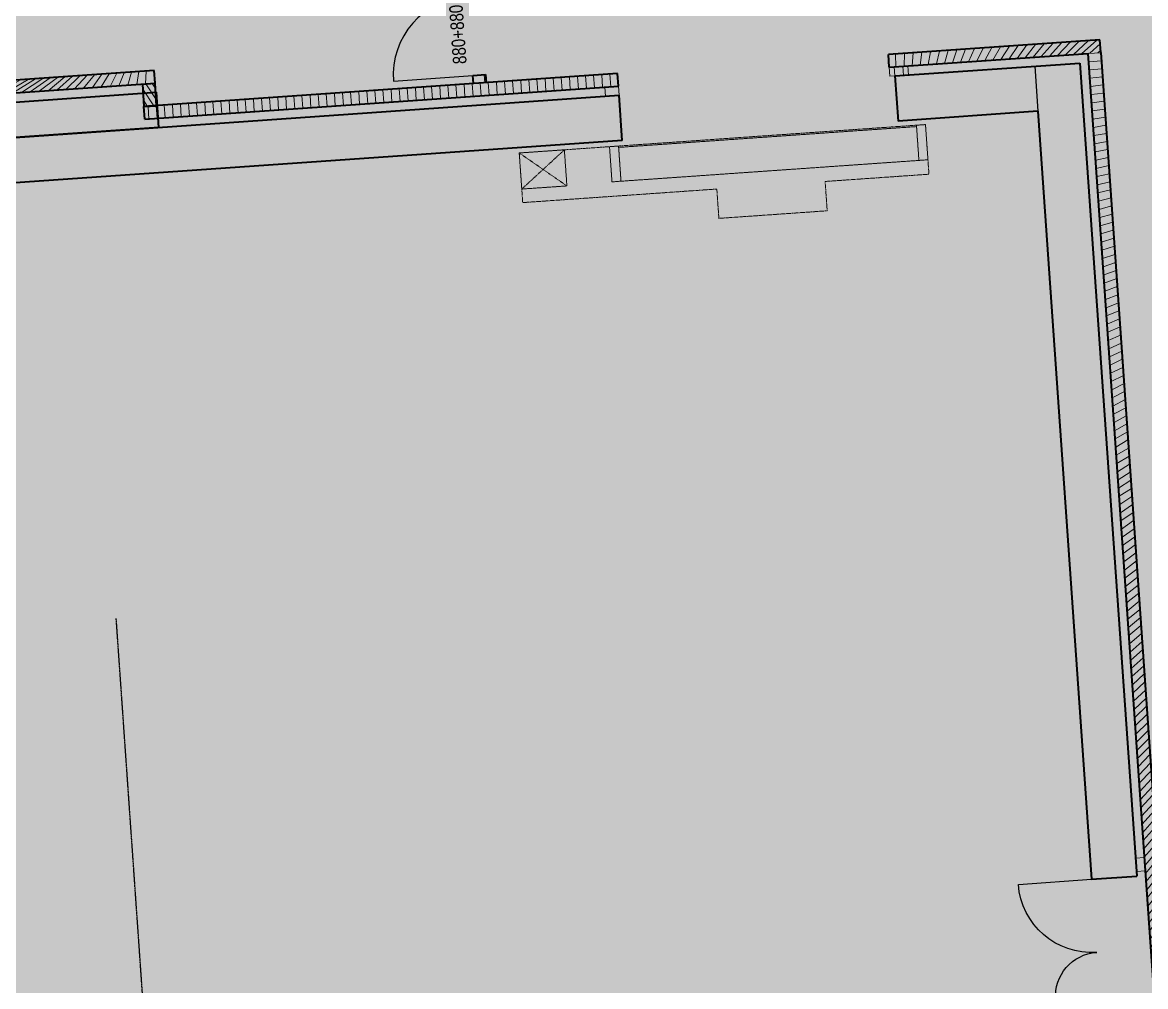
# Model space of a CAD drawing. Header units: millimetres. Extents: x 833941507 to 1669051331, y 817666127 to 1636299673.
# Drawn here: x 834557324 to 834569734, y 818023726 to 818034384 of the extents above; entities that cross this region are included whole.
import ezdxf

# ---------------------------------------------------------------- set-up
doc = ezdxf.new("R2010")
doc.units = ezdxf.units.MM
doc.header["$LTSCALE"] = 3
for name, pattern in [('3A35X-MADL-P-LT-B01-0$0$ACAD_ISO02W033', [5, 4, -1]), ('B0703', [4.6875, 3.125, -1.5625]), ('HIDDEN', [0.375, 0.25, -0.125])]:
    doc.linetypes.add(name, pattern=pattern)
for name, color, linetype, lineweight in [('Hatch (CARR)', 252, 'Continuous', 35), ('Hatch (LTC&CB)', 252, 'Continuous', 35), ('UAJ-22INWA', 6, 'Continuous', 35), ('UAJ-22INWA-h', 251, 'Continuous', 9), ('UAJ-23FLOR-h', 251, 'Continuous', 9), ('UAJ-24STAI-a', 9, '3A35X-MADL-P-LT-B01-0$0$ACAD_ISO02W033', 13), ('UAJ-32INFR', 7, 'Continuous', 25), ('UAJ-32INFR-a', 1, 'Continuous', 13), ('UAJ-32INFR-z', 8, 'B0703', 9)]:
    doc.layers.add(name, color=color, linetype=linetype, lineweight=lineweight)
doc.layers.add('UAJ-00XREF', color=7, linetype='Continuous')
doc.layers.add('UNS-VOID', color=251, linetype='HIDDEN')
doc.layers.add('UAJ-01LAYO-$', color=32, linetype='Continuous', lineweight=5, plot=False)
doc.layers.add('UAJ-22INWA-$', color=32, linetype='Continuous', plot=False)
doc.styles.add('3A35X-MAGP-P-ADR-B01-L1$0$Kowloon_standard', font='arial.ttf', dxfattribs={"width": 0.8, "height": 2})

# ---------------------------------------------------------------- blocks, each defined once
blk = doc.blocks.new('32_UNS_INFR-cavity-closer')
at = {"layer": 'UAJ-32INFR-a', "transparency": 33554636}
h = blk.add_hatch(color=256, dxfattribs=at)
h.dxf.hatch_style = 1
h.paths.add_polyline_path([(149.9999998807907, 0), (0, 0), (0, 100), (150.0000001192093, 100)])
blk.add_lwpolyline([(149.9999998807907, 0), (0, 0), (0, 100), (150.0000001192093, 100)], close=True, dxfattribs=at)
blk = doc.blocks.new('*U548')
at = {"layer": 'UAJ-22INWA-h'}
h = blk.add_hatch(dxfattribs=at)
h.set_pattern_fill('ANSI31', color=256, scale=20)
h.set_pattern_definition([(45, (-60.00000119497378, 10024.16470598012), (-44.90128060534576, 44.90128060534577), [])])
h.paths.add_polyline_path([(-4.039856946747022e-07, 2888.875247438238), (-5.525699577901833e-07, 8135.289459563928), (139.9999993282208, 8135.289459289747), (139.9999999536422, 2888.875247521684)])
at = {"layer": 'UAJ-22INWA'}
for p, q in [((-2.549740827313251e-07, 2888.87524747523), (-7.015815697215544e-07, 8135.28945932551)), ((139.9999994027265, 8135.289459281542), (139.999999938741, 2888.875247517293))]:
    blk.add_line(p, q, dxfattribs=at)
for points in [[(2.904499439182473e-06, 8135.289459301972), (140.0000032621273, 8135.289459290051)], [(-4.039856946747022e-07, 2888.875247438238), (139.9999999536422, 2888.875247426316)]]:
    blk.add_lwpolyline(points, dxfattribs=at)
blk = doc.blocks.new('*U551')
at = {"layer": 'UAJ-22INWA-h'}
h = blk.add_hatch(dxfattribs=at)
h.set_pattern_fill('ANSI31', color=256, scale=20)
h.set_pattern_definition([(45, (-59.99999850107568, -12573.88717147573), (-44.90128060534576, 44.90128060534577), [])])
h.paths.add_polyline_path([(7.699370883074153e-07, -6958.701395209273), (9.67405355822848e-07, -4615.185775244408), (140.0000008481961, -4615.18577551859), (140.000001127565, -6958.701395125826)])
at = {"layer": 'UAJ-22INWA'}
for p, q in [((140.0000009227018, -4615.185775526796), (140.0000011126638, -6958.701395130217)), ((9.189487002387864e-07, -6958.701394970854), (8.26738394158042e-07, -4755.185775482827))]:
    blk.add_line(p, q, dxfattribs=at)
for points in [[(4.424474752795504e-06, -4615.185775506365), (140.0000047821026, -4615.185775518286)], [(7.699370883074153e-07, -6958.701395209273), (140.000001127565, -6958.701395221194)]]:
    blk.add_lwpolyline(points, dxfattribs=at)
blk = doc.blocks.new('*U552')
at = {"layer": 'UAJ-22INWA-h'}
h = blk.add_hatch(dxfattribs=at)
h.set_pattern_fill('ANSI31', color=256, scale=20)
h.set_pattern_definition([(45, (-59.99999741252319, -21705.32587400245), (-44.90128060534576, 44.90128060534577), [])])
h.paths.add_polyline_path([(1.851346524972541e-06, -16030.21980960662), (9.745484135237348e-07, -4675.106063373776), (140.0000008553391, -4675.106063647957), (140.0000022089744, -16030.21980952318)])
at = {"layer": 'UAJ-22INWA'}
for p, q in [((2.000358136903913e-06, -16030.21980936821), (8.255368015923637e-07, -4675.106063612195)), ((140.0000009298449, -4675.106063672974), (140.0000021940732, -16030.21980952757))]:
    blk.add_line(p, q, dxfattribs=at)
blk.add_lwpolyline([(4.431617810496391e-06, -4675.106063635732), (140.0000047892457, -4675.106063647653)], dxfattribs=at)
blk = doc.blocks.new('*U644')
at = {"layer": 'UAJ-22INWA-h'}
h = blk.add_hatch(dxfattribs=at)
h.set_pattern_fill('ANSI32', color=256, scale=20)
h.set_pattern_definition([(45, (-60.00000123958543, -4601.603601984285), (-134.7038418160373, 134.7038418160373), []), (45, (29.80259876041458, -4601.603601984285), (-134.7038418160373, 134.7038418160373), [])])
h.paths.add_polyline_path([(1.604472856797656e-07, -1845.931195330388), (6.265247520786943e-07, -1755.672405631851), (139.9999987191761, -1755.672405906032), (139.9999987299358, -1845.931195246941)])
at = {"layer": 'UAJ-22INWA'}
for p, q in [((3.094588976158982e-07, -1845.931195171853), (4.775131401456856e-07, -1755.672405842797)), ((139.9999987936915, -1755.77958129584), (139.9999987150346, -1845.931195189071))]:
    blk.add_line(p, q, dxfattribs=at)
blk.add_lwpolyline([(4.083594149051351e-06, -1755.672405825014), (140.0000026530827, -1755.672405836936)], dxfattribs=at)
blk = doc.blocks.new('*U690')
at = {"layer": 'UAJ-22INWA-h'}
h = blk.add_hatch(dxfattribs=at)
h.set_pattern_fill('ANSI31', color=256, scale=20)
h.set_pattern_definition([(45, (-60.00000036691313, 3077.889436973143), (-44.90128060534576, 44.90128060534577), [])])
h.paths.add_polyline_path([(-1.84657835688995e-07, 1049.02002443541), (5.616283260678756e-08, 3028.86941355978), (139.9999999369535, 3028.869413285599), (140.00000017297, 1049.020024518856)])
at = {"layer": 'UAJ-22INWA'}
for p, q in [((-3.564622373947371e-08, 1049.02002436932), (-9.284877932458356e-08, 3028.869413321361)), ((140.0000000114593, 3028.869413277394), (140.0000001580689, 1049.020024514465))]:
    blk.add_line(p, q, dxfattribs=at)
for points in [[(3.513232229579444e-06, 3028.869413297823), (140.0000038708601, 3028.869413285903)], [(-1.84657835688995e-07, 1049.02002443541), (140.00000017297, 1049.020024423488)]]:
    blk.add_lwpolyline(points, dxfattribs=at)
blk = doc.blocks.new('*U691')
at = {"layer": 'UAJ-22INWA-h'}
h = blk.add_hatch(dxfattribs=at)
h.set_pattern_fill('ANSI31', color=256, scale=20)
h.set_pattern_definition([(45, (-60.00000019406838, 1627.962882627774), (-44.90128060534576, 44.90128060534577), [])])
h.paths.add_polyline_path([(-2.013425444147288e-07, 1188.981441812788), (2.456922914007009e-07, 1438.981441837032), (140.000000126483, 1438.981441562852), (140.0000001562853, 1188.981441896234)])
at = {"layer": 'UAJ-22INWA'}
for p, q in [((-5.233093246520751e-08, 1188.981441746698), (9.66806794693298e-08, 1438.981441598614)), ((140.0000002009888, 1438.981441554646), (140.0000001413842, 1188.981441891843))]:
    blk.add_line(p, q, dxfattribs=at)
for points in [[(3.702761688373357e-06, 1438.981441575076), (140.0000040603896, 1438.981441563155)], [(-2.013425444147288e-07, 1188.981441812788), (140.0000001562853, 1188.981441800866)]]:
    blk.add_lwpolyline(points, dxfattribs=at)
blk = doc.blocks.new('*U407')
at = {"layer": 'UAJ-32INFR-a', "transparency": 33554636}
h = blk.add_hatch(color=256, dxfattribs=at)
h.dxf.hatch_style = 1
h.paths.add_polyline_path([(8.878216488255847e-08, 149.9999998807907), (0, 0), (-100, 5.918810996874413e-08), (-99.99999991121784, 150.0000001783974)])
blk.add_lwpolyline([(8.878216488255847e-08, 149.9999998807907), (0, 0), (-100, 5.918810996874413e-08), (-99.99999991121784, 150.0000001783974)], close=True, dxfattribs=at)
blk = doc.blocks.new('D1760')
at = {"layer": 'UAJ-32INFR'}
for p, q in [((3.576278686523438e-07, 880.0000003576279), (2.384185791015625e-07, 2.384185791015625e-07)), ((1760.000000357628, 2.384185791015625e-07), (1760.000000596046, 880))]:
    blk.add_line(p, q, dxfattribs=at)
for centre, start, end in [((1.192092895507812e-07, 1.192092895507812e-07), 0, 90), ((1760.000000476837, 1.192092895507812e-07), 90, 180)]:
    blk.add_arc(centre, 880.0000001005811, start, end, dxfattribs=at)
at = {"layer": 'UAJ-01LAYO-$', "style": '3A35X-MAGP-P-ADR-B01-L1$0$Kowloon_standard', "width": 0.8}
blk.add_text('880+880', height=149.9999999999997, rotation=359.9985519998963, dxfattribs=at).set_placement((135.5759080648422, 58.63326251506805))
blk = doc.blocks.new('DD1300')
at = {"layer": 'UAJ-32INFR'}
for p, q in [((-1.192092895507812e-07, 810.0000001192093), (-1.192092895507812e-07, 1.192092895507812e-07)), ((1299.999999880791, 1.192092895507812e-07), (1299.999999880791, 490))]:
    blk.add_line(p, q, dxfattribs=at)
for centre, radius, start, end in [((-1.192092895507812e-07, 1.192092895507812e-07), 809.9999999198542, 0, 90), ((1299.999999880791, 1.192092895507812e-07), 489.9999998214369, 90, 180)]:
    blk.add_arc(centre, radius, start, end, dxfattribs=at)
blk = doc.blocks.new('GBP-LTC-LB01')
at = {"layer": 'UAJ-23FLOR-h'}
h = blk.add_hatch(dxfattribs=at)
h.set_pattern_fill('EARTH,_O', color=256, scale=180, angle=45.00000010501341)
h.set_pattern_definition([(48.99890852053534, (834576001.761157, 818046085.3420337), (-112.7268618952272, 1612.510668059984), [1143, -1143]), (48.99890852053534, (834575678.2791204, 818046366.5514973), (-112.7268618952272, 1612.510668059984), [1143, -1143]), (48.99890852053534, (834575354.7970834, 818046647.760961), (-112.7268618952272, 1612.510668059984), [1143, -1143]), (138.9989085205353, (834575340.7062259, 818046849.3247945), (-1612.510668059984, -112.7268618952272), [1143, -1143]), (138.9989085205353, (834575621.9156895, 818047172.8068315), (-1612.510668059984, -112.7268618952272), [1143, -1143]), (138.9989085205353, (834575903.1251531, 818047496.2888683), (-1612.510668059984, -112.7268618952272), [1143, -1143])])
h.paths.add_polyline_path([(834572173.0526648, 818200349.1682475), (834310583.7401848, 818182062.0839702), (834331502.2393942, 817882831.6918911), (834364939.6873164, 817885169.2259957), (834473095.7001734, 818011283.5998719), (834480533.7001572, 818020120.3998857), (834485095.050147, 818025709.5498941), (834491375.7001324, 818033618.9999057), (834497063.4001188, 818041012.999916), (834493145.8001142, 818043678.6999089), (834512788.5000582, 818074029.2499447), (834518712.4500408, 818083675.2499557), (834526231.3000174, 818096325.0999695), (834534646.0499907, 818111073.0499848), (834545955.9999523, 818131981.3000056), (834557204.5999117, 818154198.8000262), (834564039.9998856, 818168496.8000388), (834570941.1648417, 818183576.4266495), (834578367.7999997, 818200696.3)])
h.paths.add_polyline_path([(834382131.3063979, 817956469.9755309), (834418268.7298656, 817958996.0684958), (834422062.4129677, 817963855.9029621), (834428403.0430198, 817964299.3786768), (834467239.2037573, 818010695.5815835), (834466445.2064853, 818021738.794587), (834476097.7213831, 818035709.0329579), (834485267.1005058, 818048983.1978921), (834487014.8928652, 818051460.4309663), (834497268.3342452, 818067303.4232484), (834492893.3757939, 818129890.0851053), (834448056.5937514, 818126755.6608665), (834416896.5816393, 818105052.1136897), (834382061.3702741, 818080788.9948437), (834386167.4497714, 818022059.1642565), (834377588.3843737, 818021459.4669156)], flags=16)
edge = h.paths.add_edge_path(flags=16)
edge.add_line((834540292.2872467, 818142076.0699883), (834533466.3205868, 818141614.1342163))
edge.add_line((834533466.3205867, 818141614.1342163), (834523258.01233, 818143862.7104174))
edge.add_line((834523258.01233, 818143862.7104174), (834525896.867722, 818155838.9349334))
edge.add_arc((834558382.4304729, 818267025.4493066), 115835.0239163238, 237.2183980957774, 253.7131265722631, ccw=False)
edge.add_line((834495664.9154892, 818169638.2526121), (834498267.5884769, 818132356.9750829))
edge.add_line((834498267.5884771, 818132356.9750829), (834496346.4194225, 818130135.0090942))
edge.add_line((834496346.4194226, 818130135.0090942), (834492879.879452, 818129892.6713651))
edge.add_line((834492879.8794518, 818129892.6713651), (834494229.5832878, 818110587.6218635))
edge.add_line((834494229.5832882, 818110587.6218635), (834496326.133695, 818110708.3844534))
edge.add_line((834496326.1336946, 818110708.3844534), (834498420.2073777, 818080753.5549031))
edge.add_line((834498420.2073779, 818080753.5549031), (834498046.1188868, 818080727.4032354))
edge.add_line((834498046.118887, 818080727.4032354), (834498254.5151165, 818077746.3837949))
edge.add_line((834498254.5151162, 818077746.3837949), (834503061.0860548, 818078082.4001414))
edge.add_line((834503061.0860548, 818078082.4001414), (834504979.5219883, 818081212.101532))
edge.add_line((834504979.5219884, 818081212.101532), (834509429.0185915, 818088470.9260026))
edge.add_line((834509429.0185914, 818088470.9260026), (834515217.1570119, 818097913.5886871))
edge.add_line((834515217.157012, 818097913.5886871), (834526067.4346461, 818116415.5426326))
edge.add_line((834526067.4346461, 818116415.5426326), (834532489.1994565, 818127888.6839589))
edge.add_line((834532489.1994562, 818127888.6839589), (834534830.89787, 818132146.3035389))
edge.add_line((834534830.8978701, 818132146.3035389), (834540292.2872465, 818142076.0699883))
h = blk.add_hatch(dxfattribs=at)
h.set_pattern_fill('EARTH,_O', color=256, scale=180, angle=45.00000010501341)
h.set_pattern_definition([(45.00000010501341, (-1082349.699177861, 54794.90315568447), (-2.96267069188616e-06, 1616.446101792448), [1143, -1143]), (45.00000010501341, (-1082652.782822503, 55097.98679921505), (-2.96267069188616e-06, 1616.446101792448), [1143, -1143]), (45.00000010501341, (-1082955.866467144, 55401.07044274564), (-2.96267069188616e-06, 1616.446101792448), [1143, -1143]), (135.0000001050134, (-1082955.866467515, 55603.12620546969), (-1616.446101792448, -2.96267069188616e-06), [1143, -1143]), (135.0000001050134, (-1082652.782823984, 55906.20985011128), (-1616.446101792448, -2.96267069188616e-06), [1143, -1143]), (135.0000001050134, (-1082349.699180454, 56209.29349475286), (-1616.446101792448, -2.96267069188616e-06), [1143, -1143])])
h.paths.add_polyline_path([(834669469.2548146, 818015499.1701102), (834651080.8176275, 818014213.7929552), (834651091.333055, 818014066.030459), (834669479.7621983, 818015351.5226754)], flags=16)
edge = h.paths.add_edge_path()
edge.add_arc((834611763.613195, 818123015.0723449), 22001.28373588376, 94.00071865262937, 118.6886834190998)
edge.add_line((834601201.8916234, 818142315.5004095), (834593918.3367147, 818141228.3801512))
edge.add_arc((834611768.400262, 818123014.0298539), 25502.69251264854, 93.99715914630349, 134.4212748451599, ccw=False)
edge.add_line((834609990.6837641, 818148454.6872638), (834618164.3568528, 818149025.8389109))
edge.add_line((834618164.3568528, 818149025.8389109), (834618408.292444, 818145534.9100552))
edge.add_line((834618408.292444, 818145534.9100552), (834616365.4114578, 818145392.1596863))
edge.add_line((834616365.4114578, 818145392.1596863), (834616609.385029, 818141900.6873076))
edge.add_line((834616609.385029, 818141900.6873076), (834611621.5474902, 818141552.1522465))
edge.add_line((834611621.5474902, 818141552.1522465), (834611377.6128702, 818145043.0672039))
edge.add_line((834611377.6128702, 818145043.0672039), (834610228.6059371, 818144962.7428077))
h.paths.add_polyline_path([(834673232.9366938, 818197365.8783082), (834607546.4897544, 818192773.8917836), (834599172.4998745, 818174435.3001034), (834588349.0999149, 818152374.5000834), (834578621.5499489, 818133890.6500655), (834568418.2999822, 818115665.3000468), (834556456.700019, 818095618.300025), (834546606.4000474, 818080041.600007), (834532219.3000866, 818058623.7499806), (834523692.1501086, 818046595.7499651), (834515683.5001286, 818035708.4999502), (834508244.2001468, 818025929.8999366), (834500656.3001646, 818016266.0999228), (834489786.8001888, 818002934.0999027), (834483448.3002025, 817995421.2998908), (834478637.6002128, 817989841.6998823), (834458453.7502539, 817967379.2998452), (834441506.4997879, 817949096.357832), (834383075.7479855, 817886437.0757562), (834482026.687943, 817893354.5055006), (834551919.0356153, 817920008.6018127), (834634905.1297382, 817930637.1330649), (834634022.9972101, 817939309.3515325), (834633770.0685325, 817941795.8857912), (834633577.6912351, 817943687.0236263), (834508697.0405153, 817930983.6118022), (834507053.464672, 817930191.4384525), (834506409.4608335, 817939426.9553951), (834507656.9383341, 817945566.7269546), (834503417.0808368, 818006767.0327235), (834503064.3680854, 818011762.6720035), (834514052.9096247, 818025791.9353799), (834520784.6504849, 818034889.3491884), (834526318.8615147, 818042436.9444461), (834532381.6860782, 818050705.6283545), (834536345.7196504, 818056472.6778568), (834542258.4127678, 818065225.6191521), (834550405.86193, 818077286.9078631), (834561578.9964366, 818095001.9633045), (834574522.6610527, 818117080.0346472), (834587768.8781933, 818140310.2095475), (834609774.1305691, 818143594.9757913), (834610001.9653326, 818140335.8947712), (834634252.5395212, 818142031.4686226), (834636806.8958616, 818105492.469254), (834642791.4816118, 818105913.7478601), (834646278.5594581, 818056032.5832597), (834640293.170484, 818055614.1586573), (834643382.3380679, 818011424.9081372), (834641138.4146172, 818011267.9554363), (834645775.7848747, 817944927.8676329), (834639048.3570181, 817944243.5239328), (834640362.1165634, 817931328.1108725), (834651070.3910474, 817932706.91456), (834650587.6677916, 817936476.1291044), (834685105.7378002, 817940896.8578628), (834685588.4610578, 817937127.6433052), (834691373.7890701, 817937868.5701854)])
at = {"layer": 'UAJ-24STAI-a'}
for points in [[(834567230.2175192, 818032859.1156325), (834563938.2493637, 818032629.0091496), (834563912.1000568, 818033003.0713065), (834567204.065968, 818033233.2026497)], [(834567329.9740573, 818032866.0893793), (834567230.2175194, 818032859.1156323), (834567203.0200988, 818033248.16398), (834567302.7766366, 818033255.137727)], [(834563340.4100369, 818032577.1621162), (834562841.6273474, 818032542.2933812), (834562813.732238, 818032941.3212622), (834563312.5149275, 818032976.1899971)], [(834563938.2517699, 818032628.9819778), (834563838.4952319, 818032622.0082309), (834563811.297618, 818033011.0587348), (834563911.0541558, 818033018.0324818)]]:
    blk.add_lwpolyline(points, close=True, dxfattribs=at)
at = {"layer": 'UAJ-32INFR-z'}
blk.add_lwpolyline([(834566193.9317796, 818032626.2784529), (834566216.5974085, 818032302.0560994), (834565019.7023572, 818032218.3839569), (834564997.0367316, 818032542.6062624), (834562852.0880222, 818032392.6577954), (834562813.7324138, 818032941.318754), (834567302.7766151, 818033255.1375841), (834567341.1322235, 818032706.4766256)], close=True, dxfattribs=at)
for points in [[(834562813.732238, 818032941.3212622), (834563340.4100369, 818032577.1621162)], [(834562841.6273472, 818032542.2933812), (834563312.5149275, 818032976.1899972)]]:
    blk.add_lwpolyline(points, dxfattribs=at)
at = {"layer": 'UAJ-22INWA'}
for name, p, xscale, rotation in [('*U551', (834573844.5968087, 818034374.0764756), -1, 273.9989498441466), ('*U690', (834555767.4621041, 818033501.2979798), -1, 273.9989498441465), ('*U548', (834555794.6582534, 818033112.2473795), -1, 273.9989498441466), ('*U691', (834558566.3847299, 818034888.8494506), -0.9999999999999982, 183.9989499025473)]:
    blk.add_blockref(name, p, dxfattribs=dict(at, xscale=xscale, rotation=rotation))
for name, p, rotation in [('*U552', (834570358.541828, 818018061.0440866), 183.9988670781024), ('*U644', (834562178.1390467, 818035549.2760551), 3.998908446209916)]:
    blk.add_blockref(name, p, dxfattribs=dict(at, rotation=rotation))
at = {"layer": 'UAJ-32INFR', "rotation": 93.99855000585636}
blk.add_blockref('D1760', (834562300.5751975, 818033797.8780462), dxfattribs=at)
at = {"layer": 'UAJ-32INFR', "xscale": -1, "rotation": 93.99855000823213}
blk.add_blockref('DD1300', (834569137.833591, 818024911.7060232), dxfattribs=at)
at = {"layer": 'UAJ-32INFR-a', "rotation": 3.998908525846276}
for name, p in [('32_UNS_INFR-cavity-closer', (834566909.8110873, 818033789.0359042)), ('32_UNS_INFR-cavity-closer', (834563767.4807141, 818033569.360635)), ('*U407', (834569732.880217, 818025003.5087112))]:
    blk.add_blockref(name, p, dxfattribs=at)
blk = doc.blocks.new('*U1080')
at = {"layer": 'UAJ-22INWA'}
for p, q in [((499.9999982791662, 17560.3998473303), (500.0000002158702, 564.1472920920256)), ((2.215509197780257e-08, 564.1472919462745), (-1.795339670705652e-06, 17060.39984713527))]:
    blk.add_line(p, q, dxfattribs=at)
blk.add_lwpolyline([(-1.26856519955254e-07, 564.1472917361322), (500.0000002307713, 564.1472919387876)], dxfattribs=at)
at = {"layer": 'UAJ-22INWA-$'}
blk.add_lwpolyline([(-1.26856519955254e-07, 564.1472917361322), (-1.676130381156327e-06, 17560.39984739811), (499.9999982046604, 17560.39984733851), (500.0000002307713, 564.1472920341554)], close=True, dxfattribs=at)
blk = doc.blocks.new('*U969')
at = {"layer": 'UAJ-22INWA'}
for p, q in [((2.475893268129227e-07, -1326.931829932629), (2.119884603971175e-07, 721.7093291199312)), ((500.0000003460989, 221.7102203326815), (500.0000004413043, -1326.931829786878))]:
    blk.add_line(p, q, dxfattribs=at)
blk.add_lwpolyline([(9.857771487986611e-08, -1326.931830142771), (500.0000004562055, -1326.931829940116)], dxfattribs=at)
at = {"layer": 'UAJ-22INWA-$'}
blk.add_lwpolyline([(9.857771487986611e-08, -1326.931830142771), (3.908023415988282e-07, 221.7102204004916), (500.0000002715931, 221.710220340887), (500.0000004562055, -1326.931829844748)], close=True, dxfattribs=at)
blk = doc.blocks.new('*U977')
at = {"layer": 'UAJ-22INWA'}
for p, q in [((-1.765538939956457e-06, 15560.41296670797), (-1.825141993045065e-06, 17560.39984644444)), ((389.9999964910268, 17560.39984699975), (389.9999966400367, 15560.41296678645))]:
    blk.add_line(p, q, dxfattribs=at)
for points in [[(1.78093901581633e-06, 17560.39984711666), (390.0000003504275, 17560.39984725376)], [(-1.914550551873617e-06, 15560.41296623114), (389.9999966549378, 15560.41296636823)]]:
    blk.add_lwpolyline(points, dxfattribs=at)
at = {"layer": 'UAJ-22INWA-$'}
blk.add_lwpolyline([(-1.914550551873617e-06, 15560.41296623114), (-1.676130381156327e-06, 17560.39984739811), (389.999996416521, 17560.39984727294), (389.9999966549378, 15560.41296646359)], close=True, dxfattribs=at)
blk = doc.blocks.new('GBP-STR-B01-L2')
at = {"layer": 'UAJ-22INWA'}
for p, q in [((834569008.2048203, 818033935.7274208), (834569636.6066364, 818024946.5735128)), ((834568544.291611, 818033402.0760483), (834569137.8239071, 818024911.7053463)), ((834569137.8239071, 818024911.7053463), (834569636.6066363, 818024946.5735128))]:
    blk.add_line(p, q, dxfattribs=at)
for name, p, rotation in [('*U969', (834568288.2525799, 818033885.397238), 273.9989085337835), ('*U1080', (834564514.5262134, 818033120.3645631), 93.99890853472759), ('*U977', (834574355.3883762, 818034309.462851), 93.99890853472759)]:
    blk.add_blockref(name, p, dxfattribs=dict(at, rotation=rotation))
at = {"layer": 'UAJ-32INFR-a'}
for p, rotation in [((834566964.551326, 818033792.8603686), 3.998908525846276), ((834563767.4807142, 818033569.3606352), 3.998908525846277)]:
    blk.add_blockref('32_UNS_INFR-cavity-closer', p, dxfattribs=dict(at, rotation=rotation))
blk = doc.blocks.new('3A35X-MADL-P-LT-B01-0')
at = {"layer": 'UNS-VOID'}
blk.add_line((834563068.0660381, 817960455.5369029), (834558360.5294247, 818027794.8815243), dxfattribs=at)

msp = doc.modelspace()

# ---------------------------------------------------------------- hatches: boundary and pattern name
at = {"layer": 'Hatch (CARR)'}
h = msp.add_hatch(dxfattribs=at)
h.set_pattern_fill('ANSI36', color=256, scale=150, angle=90)
h.set_pattern_definition([(135, (-187022.2791678905, -52565.43556797504), (-926.0889124852565, 252.5697034050701), [1190.625, -238.125, 0, -238.125])])
edge = h.paths.add_edge_path()
edge.add_line((834611924.5285674, 818109421.9795382), (834607685.9333189, 818109069.0317029))
edge.add_line((834607685.9333189, 818109069.0317029), (834607665.2085136, 818107991.0627096))
edge.add_arc((834589039.2587397, 818108445.5984795), 18631.49504860748, 309.865898157549, 358.6020678849919, ccw=False)
edge.add_arc((834615999.1085237, 818076947.9305882), 22831.05689388325, 131.1287194590977, 153.7989258374957)
edge.add_arc((834586528.4374498, 818091417.1166068), 10000.0226383043, 275.0745481675095, 333.9678967565785, ccw=False)
edge.add_line((834587412.9577368, 818081456.2895012), (834588264.1163628, 818069423.8069654))
edge.add_arc((834582903.8927284, 818050145.0407581), 20010.06806292654, 39.44810754976709, 74.46206477656318, ccw=False)
edge.add_arc((834615731.5683885, 818077154.0027018), 22500.40496489586, 219.4438065653649, 234.5202163538755)
edge.add_arc((834588161.6360995, 818038473.4132097), 25000.00734784145, 12.1660642206499, 54.520360264797375, ccw=False)
edge.add_arc((834582999.1828797, 818037622.7792686), 30226.87180901134, 2.0399708739242897, 11.679977439033507, ccw=False)
edge.add_line((834613206.8980196, 818038698.7557493), (834615631.2604762, 818004019.2636257))
edge.add_arc((834569688.7781495, 818001746.1404777), 45998.68227666659, -6.715735871121581, 2.8325470116383826, ccw=False)
edge.add_arc((834571414.0748671, 818001695.7862222), 44279.59500290213, 274.6272267813296, 353.08790164783454, ccw=False)
edge.add_line((834574986.2241068, 817957560.5136681), (834554838.43618, 817955511.3338273))
edge.add_line((834554838.43618, 817955511.3338273), (834555086.0693473, 817951969.0996875))
edge.add_line((834555086.0693473, 817951969.0996875), (834553985.1375787, 817951373.9306439))
edge.add_line((834553985.1375787, 817951373.9306439), (834556566.8998852, 817951132.0247827))
edge.add_line((834556566.8998852, 817951132.0247827), (834554870.825874, 817950512.5267926))
edge.add_line((834554870.825874, 817950512.5267926), (834555242.2592868, 817945199.3269953))
edge.add_line((834555242.2592868, 817945199.3269953), (834580663.5774826, 817947785.2363821))
edge.add_arc((834575886.0608323, 817997961.0018529), 50402.69939119431, 275.4390559034364, 360.000000000271)
edge.add_arc((834575886.0608389, 817997961.0018531), 50402.69938445091, 0, 6.033545123572209)
edge.add_line((834626009.5557979, 818003258.8654163), (834625320.0035809, 818013122.6238494))
edge.add_arc((834725073.7348828, 818020096.2917871), 99997.19472644464, 179.2295533322738, 183.9989754623971, ccw=False)
edge.add_line((834625085.5806298, 818021440.8966492), (834625236.697649, 818032677.8772377))
edge.add_arc((834627922.0571212, 818032658.0033417), 2685.43301283759, 108.9811807542396, 179.5759712670284, ccw=False)
edge.add_arc((834628204.4121966, 818032510.4798577), 2924.98455717082, 77.00889104197461, 113.27543302077399, ccw=False)
edge.add_line((834628861.9482889, 818035360.5993196), (834628476.3411659, 818040874.2326924))
edge.add_arc((834628077.503284, 818035877.398655), 5012.726010108237, 85.43643376848652, 98.7312967742884)
edge.add_arc((834628036.8578303, 818036256.3859787), 4631.993233472201, 98.94598531661237, 115.2556639829105)
edge.add_arc((834625847.2461665, 818040897.8163618), 499.9922731250711, 179.2291312922244, 295.2567071070752, ccw=False)
edge.add_line((834625347.2991458, 818040904.5431534), (834625429.5189184, 818047019.1146282))
edge.add_arc((834645427.711174, 818046750.2094804), 20000.00008677739, 165.3450134809267, 179.2296202883739, ccw=False)
edge.add_line((834626078.3747905, 818051810.1684713), (834626528.5514432, 818053531.6862797))
edge.add_arc((834626915.5387123, 818053430.4891769), 400.0000000177168, 10.695152377167176, 165.3453209340456, ccw=False)
edge.add_arc((834673015.6694742, 818062137.1754668), 46515.11955036519, 190.6951714240863, 201.3939059048265)
edge.add_line((834629705.6919295, 818045169.4946631), (834632608.6630743, 818049408.1890775))
edge.add_arc((834657538.9597654, 818054466.6885248), 25438.31971198219, 165.4360592545937, 191.4699240814062, ccw=False)
edge.add_arc((834645834.1093973, 818057254.4316806), 13410.80803601128, 134.7551571944779, 164.3886809634555, ccw=False)
edge.add_arc((834654069.5153738, 818049100.0720308), 25000.00000381124, 110.94916711504649, 134.9999999998068, ccw=False)
edge.add_line((834645131.0269992, 818072447.5221221), (834644597.6069973, 818080086.5705675))
edge.add_arc((834649926.7819381, 818053872.7880319), 26750.00000693784, 101.4914377666272, 112.9600991647533)
edge.add_arc((834639130.3294133, 818079447.9432485), 1011.218991569462, 186.4126899392967, 290.9488293182595, ccw=False)
edge.add_arc((834615732.2898611, 818077144.808664), 22500.00000909457, 5.586125076769975, 15.96051403662737)
edge.add_arc((834638326.3981731, 818083606.7178259), 1000.000000096708, 72.18054130292307, 195.9605569039716, ccw=False)
edge.add_arc((834652938.8698812, 818129065.9101906), 46749.99999867704, 252.1804366808144, 259.4591757909558)
edge.add_line((834644386.6088485, 818083104.8252262), (834643939.7361603, 818089497.1383101))
edge.add_arc((834650687.7391248, 818128671.741111), 39751.5414622157, 240.552645855678, 260.2264546383112, ccw=False)
edge.add_arc((834638496.4009235, 818107130.2430995), 14999.50979187298, 192.8811278257501, 240.6519724401148, ccw=False)
edge.add_line((834623874.3586586, 818103786.4168482), (834622817.4273343, 818108620.3345392))
edge.add_arc((834642767.1082911, 818112268.769777), 20280.55349256432, 185.5442359270914, 190.3638307884426, ccw=False)
edge.add_line((834622581.4291993, 818110309.3796762), (834612780.934843, 818109493.2924905))
edge.add_arc((834641861.4179806, 818113470.7547268), 29351.23004846225, 187.7882635547602, 192.6445844580893)
edge.add_line((834613222.0515536, 818107045.6947254), (834612137.9938439, 818106966.7564445))
edge.add_arc((834678301.9925529, 818113956.1661862), 66532.14691934951, 183.9077542116084, 186.0302271486492, ccw=False)
edge = h.paths.add_edge_path(flags=16)
edge.add_arc((834615731.2891132, 818077153.7044541), 12500, 0, 180)
edge.add_arc((834615731.2891132, 818077153.7044541), 12500, 180, 360)
edge = h.paths.add_edge_path(flags=16)
edge.add_line((834611868.9525105, 818104450.8138934), (834613972.7539883, 818104597.8847685))
edge.add_line((834613972.7539883, 818104597.8847685), (834614793.1774402, 818100839.5302539))
edge.add_arc((834613826.0732937, 818100578.154647), 1001.802195056169, -85.30379685559512, 15.123792415676405, ccw=False)
edge.add_arc((834619584.2630095, 818044960.8780395), 54912.98870505806, 95.93306834801301, 97.32695457863969)
edge.add_arc((834612511.2219769, 818100425.7467451), 1002.709727811401, 172.2733697093307, 273.99854999629923, ccw=False)
edge.add_arc((834561933.955179, 818106999.5461824), 49999.99994777545, 352.6009145688089, 357.078101614923)
edge = h.paths.add_edge_path(flags=16)
edge.add_line((834620090.9091382, 818049922.9776292), (834618289.6580604, 818049797.0548971))
edge.add_arc((834580970.7048192, 818042316.7731427), 38061.25176798405, 11.33427539532187, 15.91795170803397)
edge.add_arc((834591802.8816204, 818043743.072171), 27300.13400988516, 19.27623700822855, 22.15258949295576)
edge.add_arc((834617550.8908839, 818054225.7946192), 499.9999998739989, 94.53759005294211, 202.1525944576026, ccw=False)
edge.add_arc((834615731.2890984, 818077153.7045648), 22500.00011170959, 274.5375897114041, 280.0526075713317)
edge.add_arc((834619745.9927177, 818054506.8027898), 500.0000004199199, -8.861719909792726, 100.05260729722511, ccw=False)
edge.add_arc((834638671.9807276, 818051564.0583891), 18653.40096255677, 171.1626590973889, 185.0472684119796)
edge = h.paths.add_edge_path(flags=16)
edge.add_line((834620198.0613732, 818047424.3669351), (834618701.7133052, 818047319.7607301))
edge.add_line((834618701.7133052, 818047319.7607301), (834619053.6485708, 818042377.7867736))
edge.add_line((834619053.6485708, 818042377.7867736), (834619277.5450168, 818039251.2414795))
edge.add_line((834619277.5450168, 818039251.2414795), (834621789.2390194, 818004177.3258013))
edge.add_arc((834571670.8950224, 818002621.7047793), 50142.48061041492, -82.8094267226162, 1.7778303358081757, ccw=False)
edge.add_line((834577947.2294141, 817952873.5793033), (834554875.8287184, 817950440.9631954))
edge.add_line((834554875.8287184, 817950440.9631954), (834554896.5956267, 817950143.9012471))
edge.add_line((834554896.5956267, 817950143.9012471), (834580030.4609287, 817952804.2608175))
edge.add_arc((834573485.4272178, 818001019.3171521), 48657.26177690306, 277.7304593452858, 360.0000000001403)
edge.add_line((834622142.6889946, 818001019.3171523), (834619659.9161898, 818038109.1768906))
edge.add_arc((834783609.8433712, 818029932.1045521), 164153.7180048101, 174.3889035222556, 177.144714625774, ccw=False)
edge.add_arc((834619491.2976546, 818046225.8154538), 789.836621362968, 342.0455665106547, 367.1703407386046)
edge.add_line((834620274.9573171, 818046324.4025819), (834620198.0613732, 818047424.3669351))
h = msp.add_hatch(dxfattribs=at)
h.set_pattern_fill('ANSI37', color=10, scale=150)
h.set_pattern_definition([(45, (0, 0), (-336.7596045400932, 336.7596045400933), []), (135, (0, 0), (-336.7596045400933, -336.7596045400932), [])])
edge = h.paths.add_edge_path()
edge.add_line((834608124.671745, 818053522.584052), (834606147.8006183, 818052086.920607))
edge.add_line((834606147.8006183, 818052086.920607), (834607353.9708707, 818050426.0556239))
edge.add_line((834607353.9708707, 818050426.0556239), (834609862.8640264, 818014620.6303221))
edge.add_line((834609862.8640264, 818014620.6303221), (834609379.0848209, 818014586.8104454))
edge.add_line((834609379.0848209, 818014586.8104454), (834610086.2469822, 818004483.1044393))
edge.add_line((834610086.2469822, 818004483.1044393), (834610539.2676202, 818004514.774056))
edge.add_line((834610539.2676202, 818004514.774056), (834610706.6375477, 818002120.6171465))
edge.add_line((834610706.6375477, 818002120.6171465), (834610557.7650523, 818002110.2141044))
edge.add_line((834610557.7650523, 818002110.2141044), (834610834.5575806, 817998139.8505207))
edge.add_line((834610834.5575806, 817998139.8505207), (834610486.9929295, 817998114.176019))
edge.add_arc((834520229.5268736, 818026403.0349548), 94586.83692098374, 332.7181105747035, 342.5977551661171, ccw=False)
edge.add_arc((834534026.4966587, 818020533.459991), 79641.88308864553, 325.38153982717296, 331.92137134015815, ccw=False)
edge.add_arc((834533795.7193296, 818020683.0610924), 79916.79218988569, 321.038339138599, 325.38726958418044, ccw=False)
edge.add_line((834595936.3711736, 817970431.3639835), (834591911.2680118, 817966463.9907705))
edge.add_arc((834580976.5874835, 817976781.7257174), 15034.05775869244, 287.2472669092343, 316.6627970408202, ccw=False)
edge.add_arc((834571080.2894622, 818003714.996955), 43715.04096115561, 276.73322037362084, 289.1686613708379, ccw=False)
edge.add_line((834576205.7277516, 817960301.4657859), (834554660.6036475, 817958055.2087778))
edge.add_line((834554660.6036475, 817958055.2087778), (834554838.4361801, 817955511.3338273))
edge.add_line((834554838.4361801, 817955511.3338273), (834574986.2241068, 817957560.5136682))
edge.add_arc((834571414.0748671, 818001695.7862223), 44279.59500291648, 274.6272267813296, 353.0879016476814)
edge.add_line((834615371.8436558, 817996366.8935848), (834612824.4225088, 818001153.5845312))
edge.add_line((834612824.4225088, 818001153.5845312), (834610209.1307583, 818038562.0836532))
edge.add_line((834610209.1307583, 818038562.0836532), (834612600.2923856, 818043741.447003))
edge.add_arc((834588170.0277095, 818038475.5326903), 24991.35221817287, 12.1639316014864, 16.09475798996726)
edge.add_line((834612181.8319253, 818045403.8040472), (834610162.7142506, 818046731.9059234))
edge.add_arc((834588161.6365772, 818038473.4204019), 23500.00004032639, 20.57449408282785, 27.03290400688087)
edge.add_line((834609094.1595793, 818049154.2201222), (834610023.4877353, 818050600.2281411))
edge.add_arc((834588161.6905954, 818038473.4722118), 24999.92767098503, 29.01716620943613, 37.01084760646476)
h = msp.add_hatch(dxfattribs=at)
h.set_pattern_fill('GOST_GLASS', color=256, scale=75, angle=90)
h.set_pattern_definition([(135, (0, 0), (1.055814040081066e-13, 636.3961030678928), [375, -525]), (135, (9.742004054877237e-15, 159.099), (1.055814040081066e-13, 636.3961030678928), [150, -750]), (135, (-159.099, 9.742004054877237e-15), (1.055814040081066e-13, 636.3961030678928), [150, -750])])
edge = h.paths.add_edge_path()
edge.add_line((834620198.0613734, 818047424.3669351), (834618701.7133054, 818047319.7607301))
edge.add_line((834618701.7133054, 818047319.7607301), (834619053.6485709, 818042377.7867736))
edge.add_line((834619053.6485709, 818042377.7867736), (834619277.5450169, 818039251.2414795))
edge.add_line((834619277.5450169, 818039251.2414795), (834621789.2390195, 818004177.3258013))
edge.add_arc((834571670.8950229, 818002621.7047789), 50142.48061006855, -82.80942672297039, 1.7778303362292718, ccw=False)
edge.add_line((834577947.2294142, 817952873.5793033), (834554875.8287185, 817950440.9631954))
edge.add_line((834554875.8287185, 817950440.9631954), (834554896.5956268, 817950143.9012471))
edge.add_line((834554896.5956268, 817950143.9012471), (834580030.4609288, 817952804.2608175))
edge.add_arc((834573485.427218, 818001019.3171521), 48657.26177690306, 277.7304593452858, 360.0000000001403)
edge.add_line((834622142.6889948, 818001019.3171523), (834619659.9161899, 818038109.1768906))
edge.add_arc((834783609.8433713, 818029932.1045521), 164153.7180048101, 174.3889035222556, 177.144714625774, ccw=False)
edge.add_arc((834619491.2976552, 818046225.8154538), 789.8366209093518, 342.0455664999918, 367.1703407429223)
edge.add_line((834620274.9573172, 818046324.4025819), (834620198.0613734, 818047424.3669351))
at = {"layer": 'Hatch (LTC&CB)'}
h = msp.add_hatch(dxfattribs=at)
h.set_pattern_fill('ANSI38', color=256, scale=100)
h.set_pattern_definition([(318.9998376927443, (834479093.7342951, 818230174.1493032), (208.2994204990571, 239.6197016519238), []), (48.99983769274426, (834479093.7342951, 818230174.1493032), (176.9791393461904, 687.5388238029047), [793.75, -476.25])])
edge = h.paths.add_edge_path()
edge.add_line((834601196.1932279, 818142314.5248821), (834603754.2640262, 818142696.3710381))
edge.add_line((834603754.2640262, 818142696.3710381), (834603901.899728, 818141707.3292294))
edge.add_line((834603901.899728, 818141707.3292294), (834603810.4683098, 818141693.6886882))
edge.add_arc((834611763.2944388, 818123016.3620529), 20299.99935169609, 113.0643579575305, 141.3575808429331)
edge.add_line((834595907.8101043, 818135692.8596053), (834595395.44903, 818135656.8608108))
edge.add_line((834595395.44903, 818135656.8608108), (834583111.7173193, 818114341.0318873))
edge.add_line((834583111.7173193, 818114341.0318873), (834578121.5842528, 818106513.8910732))
edge.add_line((834578121.5842528, 818106513.8910732), (834575731.6542978, 818102809.499759))
edge.add_line((834575731.6542978, 818102809.499759), (834574387.4489166, 818100725.9814435))
edge.add_line((834574387.4489166, 818100725.9814435), (834573113.9765022, 818098752.0992287))
edge.add_line((834573113.9765022, 818098752.0992287), (834573145.2547638, 818098730.6477773))
edge.add_line((834573145.2547638, 818098730.6477773), (834569989.114683, 818093770.2015171))
edge.add_line((834569989.114683, 818093770.2015171), (834566534.9997851, 818088385.676982))
edge.add_line((834566534.9997851, 818088385.676982), (834566514.0877519, 818088398.2967066))
edge.add_line((834566514.0877519, 818088398.2967066), (834558743.6087797, 818076256.6317656))
edge.add_line((834558743.6087797, 818076256.6317656), (834557653.4005865, 818074495.7072132))
edge.add_line((834557653.4005865, 818074495.7072132), (834553498.9169745, 818068288.5571573))
edge.add_line((834553498.9169745, 818068288.5571573), (834548580.861871, 818060932.1282293))
edge.add_line((834548580.861871, 818060932.1282293), (834544328.2635252, 818054726.3367485))
edge.add_line((834544328.2635252, 818054726.3367485), (834544332.1488035, 818054704.6644962))
edge.add_line((834544332.1488035, 818054704.6644962), (834540324.5978602, 818048716.6949816))
edge.add_line((834540324.5978602, 818048716.6949816), (834541041.3244038, 818048232.540333))
edge.add_line((834541041.3244038, 818048232.540333), (834540089.7288045, 818046823.8296406))
edge.add_line((834540089.7288045, 818046823.8296406), (834539737.5511322, 818047061.7285419))
edge.add_line((834539737.5511322, 818047061.7285419), (834533115.7546033, 818038377.7374016))
edge.add_line((834533115.7546033, 818038377.7374016), (834515220.9619001, 818015146.6305978))
edge.add_arc((834538026.0069846, 818000636.2612507), 27029.99999804167, 147.5322628657497, 176.1870880981713)
edge.add_line((834511055.837681, 818002433.7226919), (834511444.9861017, 817996891.2334589))
edge.add_line((834511444.9861017, 817996891.2334589), (834511474.1084727, 817996474.6528435))
edge.add_line((834511474.1084727, 817996474.6528435), (834508641.2167096, 817996276.6106825))
edge.add_line((834508641.2167096, 817996276.6106825), (834508910.6816144, 817992422.053122))
edge.add_line((834508910.6816144, 817992422.053122), (834511353.3752296, 817992955.9577066))
edge.add_line((834511353.3752296, 817992955.9577066), (834513357.6638721, 817964213.0085849))
edge.add_line((834513357.6638721, 817964213.0085849), (834513308.9477361, 817964209.6026397))
edge.add_line((834513308.9477361, 817964209.6026397), (834513879.4049544, 817955918.7523347))
edge.add_line((834513879.4049544, 817955918.7523347), (834514876.6139696, 817955988.4575205))
edge.add_line((834514876.6139696, 817955988.4575205), (834515053.0661077, 817953464.409199))
edge.add_arc((834528221.0653924, 817954382.9922421), 13199.99999874826, 183.9904169536054, 259.8372334186261)
edge.add_line((834525891.9897077, 817941390.0939349), (834525974.5254321, 817940578.7091386))
edge.add_line((834525974.5254321, 817940578.7091386), (834555356.336757, 817943567.4939791))
edge.add_line((834555356.336757, 817943567.4939791), (834594711.6949315, 817947570.8029128))
edge.add_line((834594711.6949315, 817947570.8029128), (834594754.1988673, 817947152.9591447))
edge.add_line((834594754.1988673, 817947152.9591447), (834616096.9028597, 817949323.9834652))
edge.add_line((834616096.9028597, 817949323.9834652), (834631854.2065201, 817950926.8492302))
edge.add_line((834631854.2065201, 817950926.8492302), (834631836.7081357, 817951177.1563083))
edge.add_line((834631836.7081357, 817951177.1563083), (834639760.382062, 817951731.0818821))
edge.add_line((834639760.382062, 817951731.0818821), (834640506.9704407, 817944391.5874598))
edge.add_line((834640506.9704407, 817944391.5874598), (834508703.5709968, 817930984.2761916))
edge.add_line((834508703.5709968, 817930984.2761916), (834508663.5146245, 817930982.1632618))
edge.add_line((834508663.5146245, 817930982.1632618), (834507053.4646711, 817930191.4384522))
edge.add_line((834507053.4646711, 817930191.4384522), (834506409.4608326, 817939426.9553951))
edge.add_line((834506409.4608326, 817939426.9553951), (834507674.9508276, 817945699.3234407))
edge.add_line((834507674.9508276, 817945699.3234407), (834503067.5031257, 818011766.6800821))
edge.add_line((834503067.5031257, 818011766.6800821), (834515005.9420724, 818027008.3036696))
edge.add_line((834515005.9420724, 818027008.3036696), (834526318.8603592, 818042436.9452374))
edge.add_line((834526318.8603592, 818042436.9452374), (834533248.4343333, 818051887.545926))
edge.add_line((834533248.4343333, 818051887.545926), (834545204.9352987, 818069586.3738981))
edge.add_line((834545204.9352987, 818069586.3738981), (834551695.4067936, 818079200.6226892))
edge.add_line((834551695.4067936, 818079200.6226892), (834551700.6621838, 818079300.5666262))
edge.add_line((834551700.6621838, 818079300.5666262), (834554860.111537, 818084257.5104706))
edge.add_line((834554860.111537, 818084257.5104706), (834556162.9385583, 818086301.5433419))
edge.add_line((834556162.9385583, 818086301.5433419), (834561579.1108731, 818095002.152886))
edge.add_line((834561579.1108731, 818095002.152886), (834564610.1881032, 818100023.5882319))
edge.add_line((834564610.1881032, 818100023.5882319), (834566711.8413072, 818103505.2825594))
edge.add_line((834566711.8413072, 818103505.2825594), (834567220.9571147, 818104369.6755948))
edge.add_line((834567220.9571147, 818104369.6755948), (834571219.8492384, 818111331.3275263))
edge.add_line((834571219.8492384, 818111331.3275263), (834579233.5847297, 818125278.3035975))
edge.add_line((834579233.5847297, 818125278.3035975), (834584805.1873057, 818135090.7915635))
edge.add_line((834584805.1873057, 818135090.7915635), (834587768.4359322, 818140310.1481816))
edge.add_line((834587768.4359322, 818140310.1481816), (834593953.3663634, 818141233.3798261))
edge.add_arc((834611682.4142298, 818123278.8372545), 25232.61257183928, 93.84603158733529, 134.6379365759465, ccw=False)
edge.add_line((834609989.9237372, 818148454.6235011), (834618164.07139, 818149025.8201461))
edge.add_line((834618164.07139, 818149025.8201461), (834618408.0113981, 818145534.900405))
edge.add_line((834618408.0113981, 818145534.900405), (834616365.1302586, 818145392.1522276))
edge.add_line((834616365.1302586, 818145392.1522276), (834616609.1098313, 818141900.6663029))
edge.add_line((834616609.1098313, 818141900.6663029), (834611621.272795, 818141552.1240568))
edge.add_line((834611621.272795, 818141552.1240568), (834611377.3331451, 818145043.038663))
edge.add_arc((834611845.1982398, 818122938.1113777), 22109.8780646978, 91.21252121934131, 118.7925777614652)
h = msp.add_hatch(color=256, dxfattribs=at)
h.dxf.hatch_style = 1
edge = h.paths.add_edge_path()
edge.add_line((834513358.8255653, 817964213.0958437), (834514805.289499, 817964314.2087176))
edge.add_line((834514805.289499, 817964314.2087176), (834514905.3200586, 817962883.3180938))
edge.add_line((834514905.3200586, 817962883.3180938), (834522015.978077, 817959924.652822))
edge.add_line((834522015.978077, 817959924.652822), (834527599.8251551, 817958234.8488646))
edge.add_line((834527599.8251551, 817958234.8488646), (834531627.4143353, 817957331.9568794))
edge.add_line((834531627.4143353, 817957331.9568794), (834538597.7298516, 817957185.7983224))
edge.add_line((834538597.7298516, 817957185.7983224), (834550283.8357514, 817958000.7096148))
edge.add_line((834550283.8357514, 817958000.7096148), (834576164.2493855, 817960699.3094033))
edge.add_arc((834571429.6622454, 818001700.8842118), 41274.02878520934, 276.5869590863181, 289.1047787767843)
edge.add_line((834584938.5161443, 817962700.1621864), (834585387.4425285, 817962731.4429674))
edge.add_line((834585387.4425285, 817962731.4429674), (834585119.4098338, 817966565.5387688))
edge.add_line((834585119.4098338, 817966565.5387688), (834584671.7451953, 817966534.2435784))
edge.add_line((834584671.7451953, 817966534.2435784), (834582845.2183245, 817993361.8909639))
edge.add_line((834582845.2183245, 817993361.8909639), (834584586.6638896, 817993483.6330193))
edge.add_line((834584586.6638896, 817993483.6330193), (834584565.213575, 817993788.1730142))
edge.add_line((834584565.213575, 817993788.1730142), (834583546.5970082, 817993716.9697903))
edge.add_line((834583546.5970082, 817993716.9697903), (834579511.6160775, 818051438.2750045))
edge.add_line((834579511.6160775, 818051438.2750045), (834571357.0710046, 818050868.2097193))
edge.add_line((834571357.0710046, 818050868.2097193), (834571728.4182211, 818045556.2424893))
edge.add_line((834571728.4182211, 818045556.2424893), (834551420.9984901, 818044136.5981159))
edge.add_line((834551420.9984901, 818044136.5981159), (834550915.3577757, 818053251.1485702))
edge.add_line((834550915.3577757, 818053251.1485702), (834550067.4300342, 818053191.871879))
edge.add_line((834550067.4300342, 818053191.871879), (834547980.3444077, 818050328.438814))
edge.add_line((834547980.3444077, 818050328.438814), (834547993.7177736, 818050137.13641))
edge.add_line((834547993.7177736, 818050137.13641), (834537098.7629538, 818035335.0755486))
edge.add_line((834537098.7629538, 818035335.0755486), (834533115.7546033, 818038377.7374016))
edge.add_line((834533115.7546033, 818038377.7374016), (834521762.7749052, 818023639.2440152))
edge.add_line((834521762.7749052, 818023639.2440152), (834515226.3537949, 818015153.6303818))
edge.add_arc((834538313.0684212, 818000540.4627358), 27322.90359548846, 147.6674701204294, 176.0266741615715)
edge.add_line((834511055.837681, 818002433.7226919), (834511474.1084727, 817996474.6528435))
edge.add_line((834511474.1084727, 817996474.6528435), (834508641.2167096, 817996276.6106824))
edge.add_line((834508641.2167096, 817996276.6106824), (834508910.6816144, 817992422.053122))
edge.add_line((834508910.6816144, 817992422.053122), (834511349.4456573, 817992955.0988119))
edge.add_line((834511349.4456573, 817992955.0988119), (834511354.850605, 817992876.5974088))
edge.add_line((834511354.850605, 817992876.5974088), (834513358.6562476, 817964213.0840075))
edge.add_line((834513358.6562476, 817964213.0840075), (834513358.8255653, 817964213.0958437))

# ---------------------------------------------------------------- block references
for name in ['GBP-LTC-LB01', 'GBP-STR-B01-L2']:
    msp.add_blockref(name, (0, 0))
at = {"layer": 'UAJ-00XREF', "ltscale": 10, "rotation": 8.262983694057247e-05}
msp.add_blockref('3A35X-MADL-P-LT-B01-0', (1179.715552806854, -1203.533311009407), dxfattribs=at)

doc.saveas('drawing.dxf')
